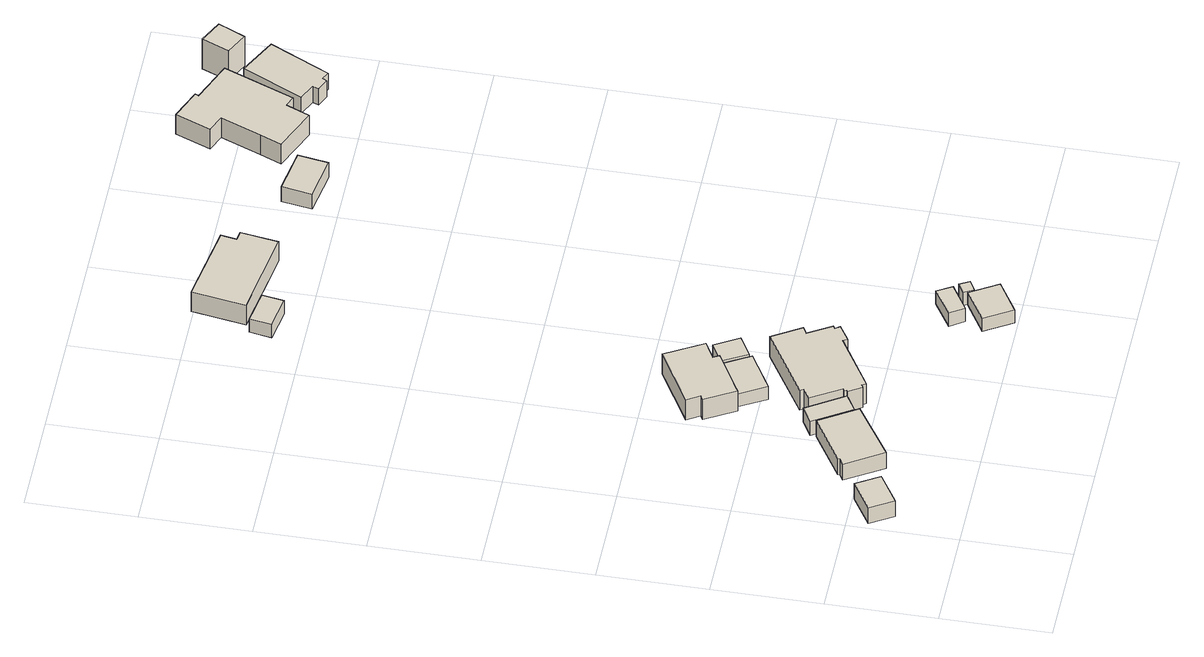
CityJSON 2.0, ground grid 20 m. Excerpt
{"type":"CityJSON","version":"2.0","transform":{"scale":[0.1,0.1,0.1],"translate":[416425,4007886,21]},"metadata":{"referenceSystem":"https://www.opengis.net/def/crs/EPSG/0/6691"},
"CityObjects":{
"building1":{"type":"Building","attributes":{"class":"3003","measuredHeight":3.9,"BuildingRiverFloodingRiskAttribute.description":"3","BuildingRiverFloodingRiskAttribute.rank":"1","BuildingRiverFloodingRiskAttribute.depth":0.342,"BuildingRiverFloodingRiskAttribute.adminType":"2","BuildingRiverFloodingRiskAttribute.scale":"2","BuildingIDAttribute.prefecture":"08","BuildingIDAttribute.city":"08220"},"geometry":[{"type":"Solid","lod":"1","boundaries":[[[[0,1,2,3,4,5]],[[4,6,7,5]],[[3,8,6,4]],[[2,9,8,3]],[[1,10,9,2]],[[0,11,10,1]],[[5,7,11,0]],[[6,8,9,10,11,7]]]]}]},
"building2":{"type":"Building","attributes":{"class":"3001","measuredHeight":4.2,"BuildingRiverFloodingRiskAttribute.description":"3","BuildingRiverFloodingRiskAttribute.rank":"1","BuildingRiverFloodingRiskAttribute.depth":0.273,"BuildingRiverFloodingRiskAttribute.adminType":"2","BuildingRiverFloodingRiskAttribute.scale":"2","BuildingIDAttribute.prefecture":"08","BuildingIDAttribute.city":"08220"},"geometry":[{"type":"Solid","lod":"1","boundaries":[[[[12,13,14,15,16,17]],[[16,18,19,17]],[[15,20,18,16]],[[14,21,20,15]],[[13,22,21,14]],[[12,23,22,13]],[[17,19,23,12]],[[18,20,21,22,23,19]]]]}]},
"building3":{"type":"Building","attributes":{"class":"3003","measuredHeight":3.9,"BuildingRiverFloodingRiskAttribute.description":"3","BuildingRiverFloodingRiskAttribute.rank":"1","BuildingRiverFloodingRiskAttribute.depth":0.157,"BuildingRiverFloodingRiskAttribute.adminType":"2","BuildingRiverFloodingRiskAttribute.scale":"2","BuildingIDAttribute.prefecture":"08","BuildingIDAttribute.city":"08220"},"geometry":[{"type":"Solid","lod":"1","boundaries":[[[[24,25,26,27,28,29]],[[28,30,31,29]],[[27,32,30,28]],[[26,33,32,27]],[[25,34,33,26]],[[24,35,34,25]],[[29,31,35,24]],[[30,32,33,34,35,31]]]]}]},
"building4":{"type":"Building","attributes":{"class":"3003","BuildingRiverFloodingRiskAttribute.description":"3","BuildingRiverFloodingRiskAttribute.rank":"1","BuildingRiverFloodingRiskAttribute.depth":0.244,"BuildingRiverFloodingRiskAttribute.adminType":"2","BuildingRiverFloodingRiskAttribute.scale":"2","BuildingIDAttribute.prefecture":"08","BuildingIDAttribute.city":"08220"},"geometry":[{"type":"Solid","lod":"1","boundaries":[[[[36,37,38,39]],[[38,40,41,39]],[[37,42,40,38]],[[36,43,42,37]],[[39,41,43,36]],[[40,42,43,41]]]]}]},
"building5":{"type":"Building","attributes":{"class":"3001","measuredHeight":5.2,"BuildingRiverFloodingRiskAttribute.description":"3","BuildingRiverFloodingRiskAttribute.rank":"1","BuildingRiverFloodingRiskAttribute.depth":0.285,"BuildingRiverFloodingRiskAttribute.adminType":"2","BuildingRiverFloodingRiskAttribute.scale":"2","BuildingIDAttribute.prefecture":"08","BuildingIDAttribute.city":"08220"},"geometry":[{"type":"Solid","lod":"1","boundaries":[[[[44,45,46,47,48,49,50,51,52,53]],[[52,54,55,53]],[[51,56,54,52]],[[50,57,56,51]],[[49,58,57,50]],[[48,59,58,49]],[[47,60,59,48]],[[46,61,60,47]],[[45,62,61,46]],[[44,63,62,45]],[[53,55,63,44]],[[54,56,57,58,59,60,61,62,63,55]]]]}]},
"building6":{"type":"Building","attributes":{"class":"3001","measuredHeight":5.8,"BuildingRiverFloodingRiskAttribute.description":"3","BuildingRiverFloodingRiskAttribute.rank":"1","BuildingRiverFloodingRiskAttribute.depth":0.086,"BuildingRiverFloodingRiskAttribute.adminType":"2","BuildingRiverFloodingRiskAttribute.scale":"2","BuildingIDAttribute.prefecture":"08","BuildingIDAttribute.city":"08220"},"geometry":[{"type":"Solid","lod":"1","boundaries":[[[[64,65,66,67,68,69,70,71,72,73,74,75,76,77,78,79,80,81]],[[80,82,83,81]],[[79,84,82,80]],[[78,85,84,79]],[[77,86,85,78]],[[76,87,86,77]],[[75,88,87,76]],[[74,89,88,75]],[[73,90,89,74]],[[72,91,90,73]],[[71,92,91,72]],[[70,93,92,71]],[[69,94,93,70]],[[68,95,94,69]],[[67,96,95,68]],[[66,97,96,67]],[[65,98,97,66]],[[64,99,98,65]],[[81,83,99,64]],[[82,84,85,86,87,88,89,90,91,92,93,94,95,96,97,98,99,83]]]]}]},
"building7":{"type":"Building","attributes":{"class":"3003","measuredHeight":3.7,"BuildingRiverFloodingRiskAttribute.description":"3","BuildingRiverFloodingRiskAttribute.rank":"1","BuildingRiverFloodingRiskAttribute.depth":0.492,"BuildingRiverFloodingRiskAttribute.adminType":"2","BuildingRiverFloodingRiskAttribute.scale":"2","BuildingIDAttribute.prefecture":"08","BuildingIDAttribute.city":"08220"},"geometry":[{"type":"Solid","lod":"1","boundaries":[[[[100,101,102,103]],[[102,104,105,103]],[[101,106,104,102]],[[100,107,106,101]],[[103,105,107,100]],[[104,106,107,105]]]]}]},
"building8":{"type":"Building","attributes":{"class":"3001","BuildingRiverFloodingRiskAttribute.description":"3","BuildingRiverFloodingRiskAttribute.rank":"2","BuildingRiverFloodingRiskAttribute.depth":0.51,"BuildingRiverFloodingRiskAttribute.adminType":"2","BuildingRiverFloodingRiskAttribute.scale":"2","BuildingIDAttribute.prefecture":"08","BuildingIDAttribute.city":"08220"},"geometry":[{"type":"Solid","lod":"1","boundaries":[[[[108,109,110,111]],[[110,112,113,111]],[[109,114,112,110]],[[108,115,114,109]],[[111,113,115,108]],[[112,114,115,113]]]]}]},
"building9":{"type":"Building","attributes":{"class":"3001","measuredHeight":3.6,"BuildingRiverFloodingRiskAttribute.description":"3","BuildingRiverFloodingRiskAttribute.rank":"1","BuildingRiverFloodingRiskAttribute.depth":0.285,"BuildingRiverFloodingRiskAttribute.adminType":"2","BuildingRiverFloodingRiskAttribute.scale":"2","BuildingIDAttribute.prefecture":"08","BuildingIDAttribute.city":"08220"},"geometry":[{"type":"Solid","lod":"1","boundaries":[[[[116,117,118,119]],[[118,120,121,119]],[[117,122,120,118]],[[116,123,122,117]],[[119,121,123,116]],[[120,122,123,121]]]]}]},
"building10":{"type":"Building","attributes":{"class":"3001","BuildingRiverFloodingRiskAttribute.description":"3","BuildingRiverFloodingRiskAttribute.rank":"1","BuildingRiverFloodingRiskAttribute.depth":0.285,"BuildingRiverFloodingRiskAttribute.adminType":"2","BuildingRiverFloodingRiskAttribute.scale":"2","BuildingIDAttribute.prefecture":"08","BuildingIDAttribute.city":"08220"},"geometry":[{"type":"Solid","lod":"1","boundaries":[[[[124,125,126,127]],[[126,128,129,127]],[[125,130,128,126]],[[124,131,130,125]],[[127,129,131,124]],[[128,130,131,129]]]]}]},
"building11":{"type":"Building","attributes":{"class":"3003","measuredHeight":3.4,"BuildingRiverFloodingRiskAttribute.description":"3","BuildingRiverFloodingRiskAttribute.rank":"1","BuildingRiverFloodingRiskAttribute.depth":0.17,"BuildingRiverFloodingRiskAttribute.adminType":"2","BuildingRiverFloodingRiskAttribute.scale":"2","BuildingIDAttribute.prefecture":"08","BuildingIDAttribute.city":"08220"},"geometry":[{"type":"Solid","lod":"1","boundaries":[[[[132,133,134,135]],[[134,136,137,135]],[[133,138,136,134]],[[132,139,138,133]],[[135,137,139,132]],[[136,138,139,137]]]]}]},
"building12":{"type":"Building","attributes":{"class":"3001","measuredHeight":5.5,"BuildingIDAttribute.prefecture":"08","BuildingIDAttribute.city":"08220"},"geometry":[{"type":"Solid","lod":"1","boundaries":[[[[140,141,142,143,144,145]],[[144,146,147,145]],[[143,148,146,144]],[[142,149,148,143]],[[141,150,149,142]],[[140,151,150,141]],[[145,147,151,140]],[[146,148,149,150,151,147]]]]}]},
"building13":{"type":"Building","attributes":{"class":"3003","measuredHeight":5.8,"BuildingRiverFloodingRiskAttribute.description":"3","BuildingRiverFloodingRiskAttribute.rank":"1","BuildingRiverFloodingRiskAttribute.depth":0.039,"BuildingRiverFloodingRiskAttribute.adminType":"2","BuildingRiverFloodingRiskAttribute.scale":"2","BuildingIDAttribute.prefecture":"08","BuildingIDAttribute.city":"08220"},"geometry":[{"type":"Solid","lod":"1","boundaries":[[[[152,153,154,155]],[[154,156,157,155]],[[153,158,156,154]],[[152,159,158,153]],[[155,157,159,152]],[[156,158,159,157]]]]}]},
"building14":{"type":"Building","attributes":{"class":"3001","measuredHeight":5.7,"BuildingIDAttribute.prefecture":"08","BuildingIDAttribute.city":"08220"},"geometry":[{"type":"Solid","lod":"1","boundaries":[[[[160,161,162,163,164,165,166,167,168,169,170]],[[169,171,172,170]],[[168,173,171,169]],[[167,174,173,168]],[[166,175,174,167]],[[165,176,175,166]],[[164,177,176,165]],[[163,178,177,164]],[[162,179,178,163]],[[161,180,179,162]],[[160,181,180,161]],[[170,172,181,160]],[[171,173,174,175,176,177,178,179,180,181,172]]]]}]},
"building15":{"type":"Building","attributes":{"class":"3001","measuredHeight":8.8,"BuildingIDAttribute.prefecture":"08","BuildingIDAttribute.city":"08220"},"geometry":[{"type":"Solid","lod":"1","boundaries":[[[[182,183,184,185,186,187,188,189]],[[188,190,191,189]],[[187,192,190,188]],[[186,193,192,187]],[[185,194,193,186]],[[184,195,194,185]],[[183,196,195,184]],[[182,197,196,183]],[[189,191,197,182]],[[190,192,193,194,195,196,197,191]]]]}]},
"building16":{"type":"Building","attributes":{"class":"3003","measuredHeight":9.8,"BuildingIDAttribute.prefecture":"08","BuildingIDAttribute.city":"08220"},"geometry":[{"type":"Solid","lod":"1","boundaries":[[[[198,199,200,201]],[[200,202,203,201]],[[199,204,202,200]],[[198,205,204,199]],[[201,203,205,198]],[[202,204,205,203]]]]}]}
},
"vertices":[
[88,154,8],[86,152,8],[32,119,8],[6,161,8],[62,196,8],[86,157,8],[62,196,45],[86,157,45],[6,161,45],[32,119,45],[86,152,45],[88,154,45],
[147,156,9],[104,224,9],[117,232,9],[116,235,9],[204,289,9],[247,221,9],[204,289,46],[247,221,46],[116,235,46],[117,232,46],[104,224,46],[147,156,46],
[278,249,10],[275,247,10],[247,230,10],[203,299,10],[234,317,10],[275,253,10],[234,317,43],[275,253,43],[203,299,43],[247,230,43],[275,247,43],[278,249,43],
[282,387,7],[253,438,7],[324,478,7],[353,428,7],[324,478,37],[353,428,37],[253,438,37],[282,387,37],
[323,492,4],[329,481,4],[324,478,4],[253,438,4],[247,434,4],[215,489,4],[223,494,4],[209,518,4],[315,579,4],[355,510,4],[315,579,51],[355,510,51],[209,518,51],[223,494,51],[215,489,51],[247,434,51],[253,438,51],[324,478,51],[329,481,51],[323,492,51],
[406,344,9],[432,301,9],[427,298,9],[433,289,9],[404,271,9],[399,279,9],[300,219,9],[296,226,9],[290,223,9],[275,247,9],[278,249,9],[275,253,9],[280,256,9],[247,310,9],[267,322,9],[263,329,9],[386,404,9],[419,351,9],[386,404,56],[419,351,56],[263,329,56],[267,322,56],[247,310,56],[280,256,56],[275,253,56],[278,249,56],[275,247,56],[290,223,56],[296,226,56],[300,219,56],[399,279,56],[404,271,56],[433,289,56],[427,298,56],[432,301,56],[406,344,56],
[356,434,1],[331,479,1],[368,500,1],[394,456,1],[368,500,37],[394,456,37],[331,479,37],[356,434,37],
[545,5,10],[514,56,10],[574,92,10],[605,41,10],[574,92,40],[605,41,40],[514,56,40],[545,5,40],
[540,90,3],[523,116,3],[574,148,3],[590,121,3],[574,148,34],[590,121,34],[523,116,34],[540,90,34],
[587,83,5],[577,101,5],[597,112,5],[607,94,5],[597,112,35],[607,94,35],[577,101,35],[587,83,35],
[331,1243,17],[268,1253,17],[275,1294,17],[338,1284,17],[275,1294,48],[338,1284,48],[268,1253,48],[331,1243,48],
[453,1349,16],[471,1346,16],[460,1277,16],[293,1303,16],[309,1402,16],[458,1378,16],[309,1402,62],[458,1378,62],[293,1303,62],[460,1277,62],[471,1346,62],[453,1349,62],
[684,1231,14],[601,1244,14],[610,1300,14],[693,1287,14],[610,1300,49],[693,1287,49],[601,1244,49],[684,1231,49],
[791,1478,20],[867,1447,20],[815,1317,20],[795,1325,20],[777,1282,20],[696,1316,20],[713,1356,20],[743,1430,20],[711,1443,20],[737,1508,20],[794,1485,20],[737,1508,66],[794,1485,66],[711,1443,66],[743,1430,66],[713,1356,66],[696,1316,66],[777,1282,66],[795,1325,66],[815,1317,66],[867,1447,66],[791,1478,66],
[892,1270,23],[878,1277,23],[873,1269,23],[850,1279,23],[855,1290,23],[824,1305,23],[877,1415,23],[946,1380,23],[877,1415,61],[946,1380,61],[824,1305,61],[855,1290,61],[850,1279,61],[873,1269,61],[878,1277,61],[892,1270,61],
[921,1422,25],[880,1442,25],[901,1492,25],[944,1471,25],[901,1492,95],[944,1471,95],[880,1442,95],[921,1422,95]
]}
